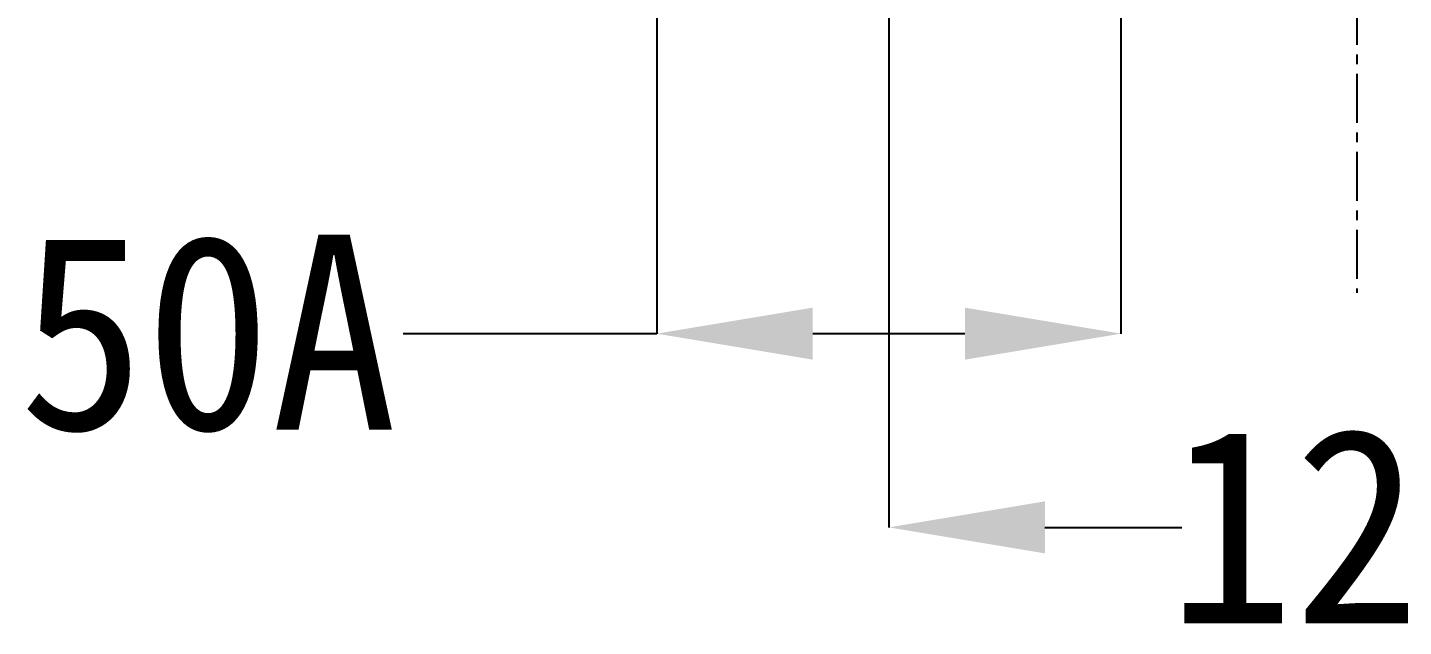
# Model space of a CAD drawing. Header units: millimetres. Extents: x -6 to 705, y -10 to 538.
# Drawn here: x 470.55 to 505.82, y 269.56 to 284.91 of the extents above; entities that cross this region are included whole.
import ezdxf

# ---------------------------------------------------------------- set-up
doc = ezdxf.new("R2010")
doc.units = ezdxf.units.MM
doc.linetypes.add('CENTER', pattern=[2, 1.25, -0.25, 0.25, -0.25])
doc.layers.add('\\M+5B1EA\\M+5D7A2\\M+5B2E3', color=7, linetype='Continuous', lineweight=25)
doc.layers.add('\\M+5D6D0\\M+5D0C4\\M+5CFDF\\M+5B2E3', color=7, linetype='CENTER', lineweight=25)
doc.styles.get("Standard").update_dxf_attribs({"font": 'GulimChe.ttf'})

msp = doc.modelspace()

# ---------------------------------------------------------------- linework, layer by layer
at = {"layer": '\\M+5B1EA\\M+5D7A2\\M+5B2E3', "lineweight": -3}
for p, q in [((486.679, 292.626), (486.679, 277.065)), ((492.629, 292.626), (492.629, 272.099)), ((498.579, 292.626), (498.579, 277.065)), ((486.679, 277.065), (480.177, 277.065)), ((494.579, 277.065), (490.679, 277.065)), ((496.629, 272.099), (500.14, 272.099))]:
    msp.add_line(p, q, dxfattribs=at)
at = {"layer": '\\M+5B1EA\\M+5D7A2\\M+5B2E3'}
for points in [[(490.679, 277.732), (490.679, 276.398), (486.679, 277.065)], [(494.579, 277.732), (494.579, 276.398), (498.579, 277.065)], [(496.629, 272.766), (496.629, 271.433), (492.629, 272.099)]]:
    msp.add_solid(points, dxfattribs=at)
at = {"layer": '\\M+5D6D0\\M+5D0C4\\M+5CFDF\\M+5B2E3', "color": 1}
msp.add_line((504.629, 361.724), (504.629, 278.113), dxfattribs=at)

# ---------------------------------------------------------------- texts
at = {"layer": '\\M+5B1EA\\M+5D7A2\\M+5B2E3', "lineweight": -3, "char_height": 5, "attachment_point": 5}
for s, insert in [('\\A1;50A', (475.179, 277.065)), ('\\A1;120', (504.629, 272.099))]:
    msp.add_mtext(s, dxfattribs=dict(at, insert=insert))

doc.saveas('drawing.dxf')
